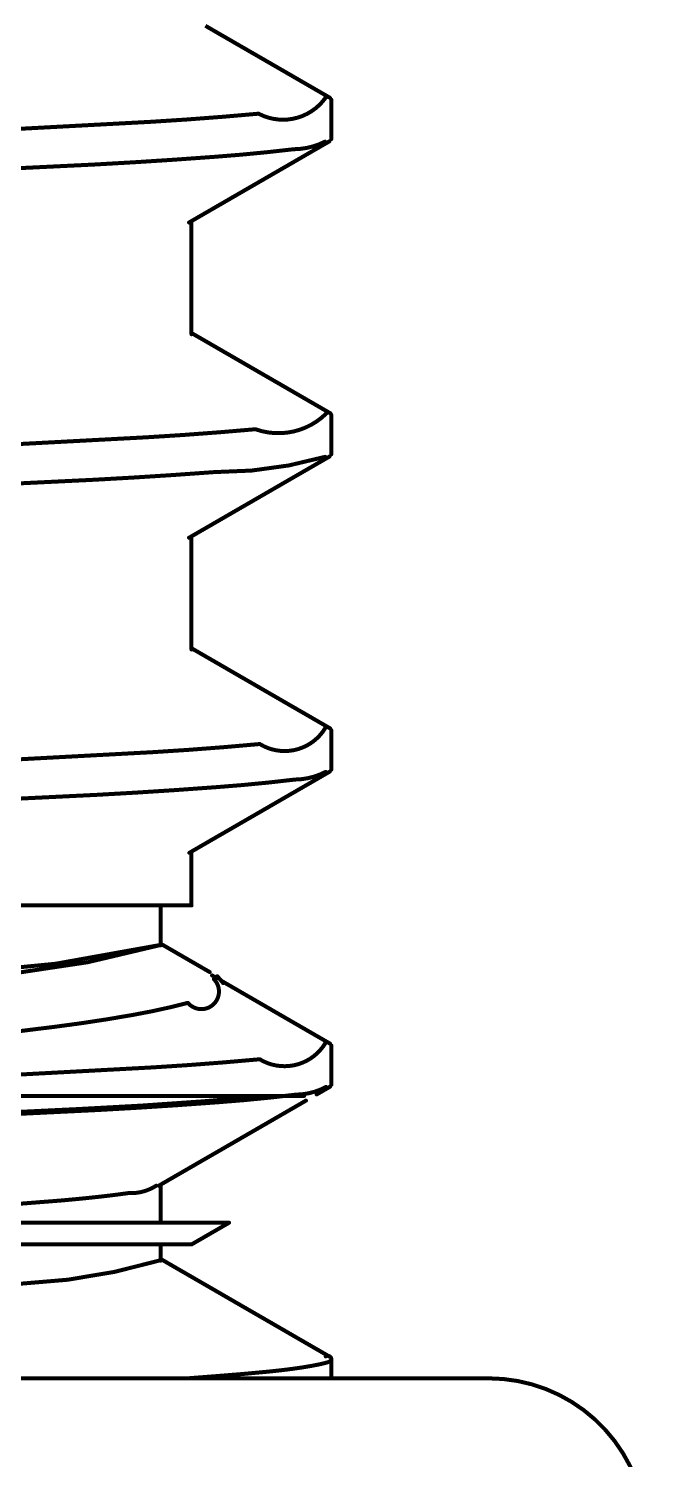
# Model space of a CAD drawing. Header units: inches. Extents: x -6 to 430, y 0 to 90.
# Drawn here: x 27.539 to 29.506, y 50.243 to 54.782 of the extents above; entities that cross this region are included whole.
import ezdxf

# ---------------------------------------------------------------- set-up
doc = ezdxf.new("R2010")
doc.units = ezdxf.units.IN
doc.layers.add('Mechanical 1', color=6, linetype='Continuous')

msp = doc.modelspace()

# ---------------------------------------------------------------- linework, layer by layer
at = {"layer": 'Mechanical 1'}
for points in [[(28.1004, 54.7907, 0.0127, 0.0127, 0), (28.1443, 54.7653, 0.0127, 0.0127, 0)], [(28.1443, 54.7653, 0.0127, 0.0127, 0), (28.1882, 54.7399, 0.0127, 0.0127, 0)], [(28.1882, 54.7399, 0.0127, 0.0127, 0), (28.2322, 54.7145, 0.0127, 0.0127, 0)], [(28.2322, 54.7145, 0.0127, 0.0127, 0), (28.2761, 54.6892, 0.0127, 0.0127, 0)], [(28.2761, 54.6892, 0.0127, 0.0127, 0), (28.32, 54.6638, 0.0127, 0.0127, 0)], [(28.32, 54.6638, 0.0127, 0.0127, 0), (28.364, 54.6384, 0.0127, 0.0127, 0)], [(28.364, 54.6384, 0.0127, 0.0127, 0), (28.4079, 54.613, 0.0127, 0.0127, 0)], [(28.4079, 54.613, 0.0127, 0.0127, 0), (28.4958, 54.5622, 0.0127, 0.0127, 0)], [(28.4824, 54.5632, 0.0127, 0.0127, -0.37765), (28.2693, 54.5118, 0.0127, 0.0127, 0)], [(28.5, 54.4311, 0.0127, 0.0127, 0), (28.5, 54.5561, 0.0127, 0.0127, 0)], [(28.2693, 54.5118, 0.0127, 0.0127, -0.008224), (27.9288, 54.4861, 0.0127, 0.0127, 0)], [(27.4472, 54.4604, 0.0127, 0.0127, 0), (27.9288, 54.4861, 0.0127, 0.0127, 0)], [(28.4804, 54.4232, 0.0127, 0.0127, -0.116021), (28.3806, 54.399, 0.0127, 0.0127, 0)], [(28.4497, 54.3985, 0.0127, 0.0127, 0), (28.4943, 54.4242, 0.0127, 0.0127, 0)], [(28.1273, 54.3748, 0.0127, 0.0127, -0.005451), (27.7477, 54.3505, 0.0127, 0.0127, 0)], [(28.3806, 54.399, 0.0127, 0.0127, -0.011476), (28.1273, 54.3748, 0.0127, 0.0127, 0)], [(28.3606, 54.3469, 0.0127, 0.0127, 0), (28.4051, 54.3727, 0.0127, 0.0127, 0)], [(28.4051, 54.3727, 0.0127, 0.0127, 0), (28.4497, 54.3985, 0.0127, 0.0127, 0)], [(27.2463, 54.3263, 0.0127, 0.0127, 0), (27.7477, 54.3505, 0.0127, 0.0127, 0)], [(28.316, 54.3212, 0.0127, 0.0127, 0), (28.3606, 54.3469, 0.0127, 0.0127, 0)], [(28.2269, 54.2697, 0.0127, 0.0127, 0), (28.2714, 54.2954, 0.0127, 0.0127, 0)], [(28.2714, 54.2954, 0.0127, 0.0127, 0), (28.316, 54.3212, 0.0127, 0.0127, 0)], [(28.1377, 54.2181, 0.0127, 0.0127, 0), (28.1823, 54.2439, 0.0127, 0.0127, 0)], [(28.1823, 54.2439, 0.0127, 0.0127, 0), (28.2269, 54.2697, 0.0127, 0.0127, 0)], [(28.0486, 54.1666, 0.0127, 0.0127, 0), (28.1377, 54.2181, 0.0127, 0.0127, 0)], [(28.0564, 53.8122, 0.0127, 0.0127, 0), (28.0564, 54.1711, 0.0127, 0.0127, 0)], [(28.0564, 53.816, 0.0127, 0.0127, 0), (28.1006, 53.7905, 0.0127, 0.0127, 0)], [(28.1006, 53.7905, 0.0127, 0.0127, 0), (28.1447, 53.765, 0.0127, 0.0127, 0)], [(28.1447, 53.765, 0.0127, 0.0127, 0), (28.1888, 53.7395, 0.0127, 0.0127, 0)], [(28.1888, 53.7395, 0.0127, 0.0127, 0), (28.2329, 53.714, 0.0127, 0.0127, 0)], [(28.2329, 53.714, 0.0127, 0.0127, 0), (28.277, 53.6885, 0.0127, 0.0127, 0)], [(28.277, 53.6885, 0.0127, 0.0127, 0), (28.3212, 53.663, 0.0127, 0.0127, 0)], [(28.3212, 53.663, 0.0127, 0.0127, 0), (28.3653, 53.6375, 0.0127, 0.0127, 0)], [(28.3653, 53.6375, 0.0127, 0.0127, 0), (28.4094, 53.612, 0.0127, 0.0127, 0)], [(28.4094, 53.612, 0.0127, 0.0127, 0), (28.4976, 53.561, 0.0127, 0.0127, 0)], [(28.4854, 53.562, 0.0127, 0.0127, -0.290541), (28.2593, 53.5108, 0.0127, 0.0127, 0)], [(28.5, 53.4311, 0.0127, 0.0127, 0), (28.5, 53.5561, 0.0127, 0.0127, 0)], [(28.2593, 53.5108, 0.0127, 0.0127, -0.007897), (27.9151, 53.4853, 0.0127, 0.0127, 0)], [(27.4317, 53.4597, 0.0127, 0.0127, 0), (27.9151, 53.4853, 0.0127, 0.0127, 0)], [(28.4807, 53.4233, 0.0127, 0.0127, -0.071961), (28.1284, 53.3748, 0.0127, 0.0127, 0)], [(28.4498, 53.3985, 0.0127, 0.0127, 0), (28.4944, 53.4242, 0.0127, 0.0127, 0)], [(28.1284, 53.3748, 0.0127, 0.0127, -0.005466), (27.7491, 53.3506, 0.0127, 0.0127, 0)], [(28.3607, 53.347, 0.0127, 0.0127, 0), (28.4052, 53.3727, 0.0127, 0.0127, 0)], [(28.4052, 53.3727, 0.0127, 0.0127, 0), (28.4498, 53.3985, 0.0127, 0.0127, 0)], [(27.2478, 53.3264, 0.0127, 0.0127, 0), (27.7491, 53.3506, 0.0127, 0.0127, 0)], [(28.3161, 53.3212, 0.0127, 0.0127, 0), (28.3607, 53.347, 0.0127, 0.0127, 0)], [(28.227, 53.2697, 0.0127, 0.0127, 0), (28.2715, 53.2954, 0.0127, 0.0127, 0)], [(28.2715, 53.2954, 0.0127, 0.0127, 0), (28.3161, 53.3212, 0.0127, 0.0127, 0)], [(28.1378, 53.2181, 0.0127, 0.0127, 0), (28.1824, 53.2439, 0.0127, 0.0127, 0)], [(28.1824, 53.2439, 0.0127, 0.0127, 0), (28.227, 53.2697, 0.0127, 0.0127, 0)], [(28.0487, 53.1666, 0.0127, 0.0127, 0), (28.1378, 53.2181, 0.0127, 0.0127, 0)], [(28.0564, 52.812, 0.0127, 0.0127, 0), (28.0564, 53.1711, 0.0127, 0.0127, 0)], [(28.0564, 52.8161, 0.0127, 0.0127, 0), (28.1005, 52.7906, 0.0127, 0.0127, 0)], [(28.1005, 52.7906, 0.0127, 0.0127, 0), (28.1445, 52.7652, 0.0127, 0.0127, 0)], [(28.1445, 52.7652, 0.0127, 0.0127, 0), (28.1885, 52.7397, 0.0127, 0.0127, 0)], [(28.1885, 52.7397, 0.0127, 0.0127, 0), (28.2325, 52.7143, 0.0127, 0.0127, 0)], [(28.2325, 52.7143, 0.0127, 0.0127, 0), (28.2766, 52.6888, 0.0127, 0.0127, 0)], [(28.2766, 52.6888, 0.0127, 0.0127, 0), (28.3206, 52.6634, 0.0127, 0.0127, 0)], [(28.3206, 52.6634, 0.0127, 0.0127, 0), (28.3646, 52.6379, 0.0127, 0.0127, 0)], [(28.3646, 52.6379, 0.0127, 0.0127, 0), (28.4087, 52.6125, 0.0127, 0.0127, 0)], [(28.4087, 52.6125, 0.0127, 0.0127, 0), (28.4967, 52.5616, 0.0127, 0.0127, 0)], [(28.4813, 52.5637, 0.0127, 0.0127, -0.419215), (28.2731, 52.5122, 0.0127, 0.0127, 0)], [(28.5, 52.4311, 0.0127, 0.0127, 0), (28.5, 52.5561, 0.0127, 0.0127, 0)], [(28.2731, 52.5122, 0.0127, 0.0127, -0.008352), (27.9339, 52.4864, 0.0127, 0.0127, 0)], [(27.4531, 52.4607, 0.0127, 0.0127, 0), (27.9339, 52.4864, 0.0127, 0.0127, 0)], [(28.482, 52.4238, 0.0127, 0.0127, -0.11862), (28.3848, 52.3995, 0.0127, 0.0127, 0)], [(28.4508, 52.399, 0.0127, 0.0127, 0), (28.4953, 52.4248, 0.0127, 0.0127, 0)], [(28.1339, 52.3753, 0.0127, 0.0127, -0.005539), (27.7557, 52.351, 0.0127, 0.0127, 0)], [(28.3848, 52.3995, 0.0127, 0.0127, -0.011904), (28.1339, 52.3753, 0.0127, 0.0127, 0)], [(28.3616, 52.3475, 0.0127, 0.0127, 0), (28.4062, 52.3732, 0.0127, 0.0127, 0)], [(28.4062, 52.3732, 0.0127, 0.0127, 0), (28.4508, 52.399, 0.0127, 0.0127, 0)], [(27.2551, 52.3267, 0.0127, 0.0127, 0), (27.7557, 52.351, 0.0127, 0.0127, 0)], [(28.317, 52.3217, 0.0127, 0.0127, 0), (28.3616, 52.3475, 0.0127, 0.0127, 0)], [(28.2279, 52.2702, 0.0127, 0.0127, 0), (28.2725, 52.2959, 0.0127, 0.0127, 0)], [(28.2725, 52.2959, 0.0127, 0.0127, 0), (28.317, 52.3217, 0.0127, 0.0127, 0)], [(28.1387, 52.2187, 0.0127, 0.0127, 0), (28.1833, 52.2444, 0.0127, 0.0127, 0)], [(28.1833, 52.2444, 0.0127, 0.0127, 0), (28.2279, 52.2702, 0.0127, 0.0127, 0)], [(28.0496, 52.1671, 0.0127, 0.0127, 0), (28.1387, 52.2187, 0.0127, 0.0127, 0)], [(28.0564, 52, 0.0127, 0.0127, 0), (28.0564, 52.1711, 0.0127, 0.0127, 0)], [(25.0217, 52, 0.0127, 0.0127, 0), (28.0564, 52, 0.0127, 0.0127, 0)], [(27.9582, 51.8735, 0.0127, 0.0127, 0), (27.9582, 52, 0.0127, 0.0127, 0)], [(27.9582, 51.8749, 0.0127, 0.0127, -0.060161), (26.9491, 51.7765, 0.0127, 0.0127, 0)], [(27.9547, 51.8738, 0.0127, 0.0127, -0.083409), (27.0313, 51.7743, 0.0127, 0.0127, 0)], [(27.9582, 51.879, 0.0127, 0.0127, 0), (28.1142, 51.7888, 0.0127, 0.0127, 0)], [(28.1274, 51.7664, 0.0127, 0.0127, -1.041909), (28.0451, 51.6911, 0.0127, 0.0127, 0)], [(28.1217, 51.7781, 0.0127, 0.0127, 0), (28.1364, 51.7696, 0.0127, 0.0127, 0)], [(28.1383, 51.7757, 0.0127, 0.0127, 0), (28.1569, 51.754, 0.0127, 0.0127, 0)], [(28.1505, 51.7615, 0.0127, 0.0127, 0), (28.1851, 51.7415, 0.0127, 0.0127, 0)], [(28.1851, 51.7415, 0.0127, 0.0127, 0), (28.2543, 51.7015, 0.0127, 0.0127, 0)], [(28.0451, 51.6911, 0.0127, 0.0127, -0.020291), (27.8722, 51.6532, 0.0127, 0.0127, 0)], [(28.2543, 51.7015, 0.0127, 0.0127, 0), (28.2889, 51.6815, 0.0127, 0.0127, 0)], [(27.8722, 51.6532, 0.0127, 0.0127, -0.012802), (27.6234, 51.6153, 0.0127, 0.0127, 0)], [(28.2889, 51.6815, 0.0127, 0.0127, 0), (28.3234, 51.6615, 0.0127, 0.0127, 0)], [(28.3234, 51.6615, 0.0127, 0.0127, 0), (28.358, 51.6415, 0.0127, 0.0127, 0)], [(27.6234, 51.6153, 0.0127, 0.0127, -0.007043), (27.2982, 51.5783, 0.0127, 0.0127, 0)], [(28.358, 51.6415, 0.0127, 0.0127, 0), (28.3926, 51.6215, 0.0127, 0.0127, 0)], [(28.3926, 51.6215, 0.0127, 0.0127, 0), (28.4272, 51.6015, 0.0127, 0.0127, 0)], [(28.4272, 51.6015, 0.0127, 0.0127, 0), (28.4964, 51.5616, 0.0127, 0.0127, 0)], [(28.4814, 51.5637, 0.0127, 0.0127, -0.415912), (28.2728, 51.5122, 0.0127, 0.0127, 0)], [(28.5, 51.4311, 0.0127, 0.0127, 0), (28.5, 51.5561, 0.0127, 0.0127, 0)], [(28.2728, 51.5122, 0.0127, 0.0127, -0.008342), (27.9335, 51.4864, 0.0127, 0.0127, 0)], [(27.4526, 51.4606, 0.0127, 0.0127, 0), (27.9335, 51.4864, 0.0127, 0.0127, 0)], [(28.4832, 51.4243, 0.0127, 0.0127, -0.120455), (28.3881, 51.4, 0.0127, 0.0127, 0)], [(28.4535, 51.4006, 0.0127, 0.0127, 0), (28.4961, 51.4252, 0.0127, 0.0127, 0)], [(25.5001, 51.3958, 0.0127, 0.0127, 0), (28.4136, 51.3958, 0.0127, 0.0127, 0)], [(28.2955, 51.3958, 0.0127, 0.0127, -0.011223), (27.6961, 51.3542, 0.0127, 0.0127, 0)], [(28.1389, 51.3757, 0.0127, 0.0127, -0.005609), (27.762, 51.3513, 0.0127, 0.0127, 0)], [(28.3881, 51.4, 0.0127, 0.0127, -0.012255), (28.1389, 51.3757, 0.0127, 0.0127, 0)], [(28.3729, 51.354, 0.0127, 0.0127, 0), (28.4196, 51.381, 0.0127, 0.0127, 0)], [(27.26, 51.3333, 0.0127, 0.0127, 0), (27.6961, 51.3542, 0.0127, 0.0127, 0)], [(27.2618, 51.327, 0.0127, 0.0127, 0), (27.762, 51.3513, 0.0127, 0.0127, 0)], [(28.2795, 51.3, 0.0127, 0.0127, 0), (28.3262, 51.327, 0.0127, 0.0127, 0)], [(28.3262, 51.327, 0.0127, 0.0127, 0), (28.3729, 51.354, 0.0127, 0.0127, 0)], [(28.1861, 51.246, 0.0127, 0.0127, 0), (28.2795, 51.3, 0.0127, 0.0127, 0)], [(28.1394, 51.219, 0.0127, 0.0127, 0), (28.1861, 51.246, 0.0127, 0.0127, 0)], [(28.046, 51.1651, 0.0127, 0.0127, 0), (28.0927, 51.1921, 0.0127, 0.0127, 0)], [(28.0927, 51.1921, 0.0127, 0.0127, 0), (28.1394, 51.219, 0.0127, 0.0127, 0)], [(27.9526, 51.1111, 0.0127, 0.0127, 0), (28.046, 51.1651, 0.0127, 0.0127, 0)], [(27.9445, 51.1111, 0.0127, 0.0127, -0.157006), (27.8558, 51.0876, 0.0127, 0.0127, 0)], [(27.9587, 50.9936, 0.0127, 0.0127, 0), (27.9587, 51.1146, 0.0127, 0.0127, 0)], [(27.4926, 51.0524, 0.0127, 0.0127, 0), (27.6419, 51.0641, 0.0127, 0.0127, 0)], [(27.7621, 51.0759, 0.0127, 0.0127, -0.005899), (27.6419, 51.0641, 0.0127, 0.0127, 0)], [(27.8558, 51.0876, 0.0127, 0.0127, -0.00779), (27.7621, 51.0759, 0.0127, 0.0127, 0)], [(22.4938, 50.9936, 0.0127, 0.0127, 0), (28.1756, 50.9936, 0.0127, 0.0127, 0)], [(28.0564, 50.9247, 0.0127, 0.0127, 0), (28.1756, 50.9936, 0.0127, 0.0127, 0)], [(22.2644, 50.9247, 0.0127, 0.0127, 0), (28.0564, 50.9247, 0.0127, 0.0127, 0)], [(27.9587, 50.8734, 0.0127, 0.0127, 0), (27.9587, 50.9247, 0.0127, 0.0127, 0)], [(27.9584, 50.8747, 0.0127, 0.0127, -0.081924), (27.3627, 50.7998, 0.0127, 0.0127, 0)], [(27.9587, 50.8787, 0.0127, 0.0127, 0), (28.0125, 50.8475, 0.0127, 0.0127, 0)], [(28.0125, 50.8475, 0.0127, 0.0127, 0), (28.0664, 50.8164, 0.0127, 0.0127, 0)], [(28.0664, 50.8164, 0.0127, 0.0127, 0), (28.1202, 50.7853, 0.0127, 0.0127, 0)], [(28.1202, 50.7853, 0.0127, 0.0127, 0), (28.1741, 50.7541, 0.0127, 0.0127, 0)], [(28.1741, 50.7541, 0.0127, 0.0127, 0), (28.2279, 50.723, 0.0127, 0.0127, 0)], [(28.2279, 50.723, 0.0127, 0.0127, 0), (28.2818, 50.6919, 0.0127, 0.0127, 0)], [(28.2818, 50.6919, 0.0127, 0.0127, 0), (28.3357, 50.6608, 0.0127, 0.0127, 0)], [(28.3357, 50.6608, 0.0127, 0.0127, 0), (28.3895, 50.6296, 0.0127, 0.0127, 0)], [(28.3895, 50.6296, 0.0127, 0.0127, 0), (28.4972, 50.5674, 0.0127, 0.0127, 0)], [(28.4991, 50.5557, 0.0127, 0.0127, -0.070193), (28.4805, 50.5487, 0.0127, 0.0127, 0)], [(28.4825, 50.5696, 0.0127, 0.0127, -0.752623), (28.4991, 50.5557, 0.0127, 0.0127, 0)], [(28.5, 50.5, 0.0127, 0.0127, 0), (28.5, 50.5625, 0.0127, 0.0127, 0)], [(28.1341, 50.507, 0.0127, 0.0127, 0), (28.22, 50.5139, 0.0127, 0.0127, 0)], [(28.22, 50.5139, 0.0127, 0.0127, 0), (28.2961, 50.5209, 0.0127, 0.0127, 0)], [(28.3586, 50.5278, 0.0127, 0.0127, -0.00594), (28.2961, 50.5209, 0.0127, 0.0127, 0)], [(28.4089, 50.5348, 0.0127, 0.0127, -0.007564), (28.3586, 50.5278, 0.0127, 0.0127, 0)], [(28.4492, 50.5418, 0.0127, 0.0127, -0.009211), (28.4089, 50.5348, 0.0127, 0.0127, 0)], [(28.4805, 50.5487, 0.0127, 0.0127, -0.01745), (28.4492, 50.5418, 0.0127, 0.0127, 0)], [(16, 50.5, 0.0127, 0.0127, 0), (29, 50.5, 0.0127, 0.0127, 0)], [(28.0433, 50.5, 0.0127, 0.0127, 0), (28.1341, 50.507, 0.0127, 0.0127, 0)], [(29, 50.5, 0.0127, 0.0127, -0.414214), (29.5, 50, 0.0127, 0.0127, 0)]]:
    msp.add_lwpolyline(points, format="xyseb", dxfattribs=at)
for points in [[(28.1411, 54.7653, 0.00635, 0.00635, 1), (28.1475, 54.7653, 0.00635, 0.00635, 1)], [(28.1411, 54.7653, 0.00635, 0.00635, 1), (28.1475, 54.7653, 0.00635, 0.00635, 1)], [(28.1851, 54.7399, 0.00635, 0.00635, 1), (28.1914, 54.7399, 0.00635, 0.00635, 1)], [(28.1851, 54.7399, 0.00635, 0.00635, 1), (28.1914, 54.7399, 0.00635, 0.00635, 1)], [(28.229, 54.7145, 0.00635, 0.00635, 1), (28.2353, 54.7145, 0.00635, 0.00635, 1)], [(28.229, 54.7145, 0.00635, 0.00635, 1), (28.2353, 54.7145, 0.00635, 0.00635, 1)], [(28.2729, 54.6892, 0.00635, 0.00635, 1), (28.2793, 54.6892, 0.00635, 0.00635, 1)], [(28.2729, 54.6892, 0.00635, 0.00635, 1), (28.2793, 54.6892, 0.00635, 0.00635, 1)], [(28.3169, 54.6638, 0.00635, 0.00635, 1), (28.3232, 54.6638, 0.00635, 0.00635, 1)], [(28.3169, 54.6638, 0.00635, 0.00635, 1), (28.3232, 54.6638, 0.00635, 0.00635, 1)], [(28.3608, 54.6384, 0.00635, 0.00635, 1), (28.3671, 54.6384, 0.00635, 0.00635, 1)], [(28.3608, 54.6384, 0.00635, 0.00635, 1), (28.3671, 54.6384, 0.00635, 0.00635, 1)], [(28.4047, 54.613, 0.00635, 0.00635, 1), (28.4111, 54.613, 0.00635, 0.00635, 1)], [(28.4047, 54.613, 0.00635, 0.00635, 1), (28.4111, 54.613, 0.00635, 0.00635, 1)], [(28.4792, 54.5632, 0.00635, 0.00635, 1), (28.4856, 54.5632, 0.00635, 0.00635, 1)], [(28.4926, 54.5622, 0.00635, 0.00635, 1), (28.499, 54.5622, 0.00635, 0.00635, 1)], [(28.4968, 54.5561, 0.00635, 0.00635, 1), (28.5032, 54.5561, 0.00635, 0.00635, 1)], [(28.2662, 54.5118, 0.00635, 0.00635, 1), (28.2725, 54.5118, 0.00635, 0.00635, 1)], [(28.2662, 54.5118, 0.00635, 0.00635, 1), (28.2725, 54.5118, 0.00635, 0.00635, 1)], [(27.9256, 54.4861, 0.00635, 0.00635, 1), (27.9319, 54.4861, 0.00635, 0.00635, 1)], [(27.9256, 54.4861, 0.00635, 0.00635, 1), (27.9319, 54.4861, 0.00635, 0.00635, 1)], [(28.4773, 54.4232, 0.00635, 0.00635, 1), (28.4836, 54.4232, 0.00635, 0.00635, 1)], [(28.4911, 54.4242, 0.00635, 0.00635, 1), (28.4974, 54.4242, 0.00635, 0.00635, 1)], [(28.4968, 54.4311, 0.00635, 0.00635, 1), (28.5032, 54.4311, 0.00635, 0.00635, 1)], [(28.1241, 54.3748, 0.00635, 0.00635, 1), (28.1305, 54.3748, 0.00635, 0.00635, 1)], [(28.1241, 54.3748, 0.00635, 0.00635, 1), (28.1305, 54.3748, 0.00635, 0.00635, 1)], [(28.3775, 54.399, 0.00635, 0.00635, 1), (28.3838, 54.399, 0.00635, 0.00635, 1)], [(28.3775, 54.399, 0.00635, 0.00635, 1), (28.3838, 54.399, 0.00635, 0.00635, 1)], [(28.4019, 54.3727, 0.00635, 0.00635, 1), (28.4083, 54.3727, 0.00635, 0.00635, 1)], [(28.4019, 54.3727, 0.00635, 0.00635, 1), (28.4083, 54.3727, 0.00635, 0.00635, 1)], [(28.4465, 54.3985, 0.00635, 0.00635, 1), (28.4529, 54.3985, 0.00635, 0.00635, 1)], [(28.4465, 54.3985, 0.00635, 0.00635, 1), (28.4529, 54.3985, 0.00635, 0.00635, 1)], [(27.7445, 54.3505, 0.00635, 0.00635, 1), (27.7509, 54.3505, 0.00635, 0.00635, 1)], [(27.7445, 54.3505, 0.00635, 0.00635, 1), (27.7509, 54.3505, 0.00635, 0.00635, 1)], [(28.3574, 54.3469, 0.00635, 0.00635, 1), (28.3637, 54.3469, 0.00635, 0.00635, 1)], [(28.3574, 54.3469, 0.00635, 0.00635, 1), (28.3637, 54.3469, 0.00635, 0.00635, 1)], [(28.2682, 54.2954, 0.00635, 0.00635, 1), (28.2746, 54.2954, 0.00635, 0.00635, 1)], [(28.2682, 54.2954, 0.00635, 0.00635, 1), (28.2746, 54.2954, 0.00635, 0.00635, 1)], [(28.3128, 54.3212, 0.00635, 0.00635, 1), (28.3192, 54.3212, 0.00635, 0.00635, 1)], [(28.3128, 54.3212, 0.00635, 0.00635, 1), (28.3192, 54.3212, 0.00635, 0.00635, 1)], [(28.1791, 54.2439, 0.00635, 0.00635, 1), (28.1855, 54.2439, 0.00635, 0.00635, 1)], [(28.1791, 54.2439, 0.00635, 0.00635, 1), (28.1855, 54.2439, 0.00635, 0.00635, 1)], [(28.2237, 54.2697, 0.00635, 0.00635, 1), (28.23, 54.2697, 0.00635, 0.00635, 1)], [(28.2237, 54.2697, 0.00635, 0.00635, 1), (28.23, 54.2697, 0.00635, 0.00635, 1)], [(28.1345, 54.2181, 0.00635, 0.00635, 1), (28.1409, 54.2181, 0.00635, 0.00635, 1)], [(28.1345, 54.2181, 0.00635, 0.00635, 1), (28.1409, 54.2181, 0.00635, 0.00635, 1)], [(28.0454, 54.1666, 0.00635, 0.00635, 1), (28.0518, 54.1666, 0.00635, 0.00635, 1)], [(28.0533, 54.1711, 0.00635, 0.00635, 1), (28.0596, 54.1711, 0.00635, 0.00635, 1)], [(28.0533, 53.816, 0.00635, 0.00635, 1), (28.0596, 53.816, 0.00635, 0.00635, 1)], [(28.0533, 53.8122, 0.00635, 0.00635, 1), (28.0596, 53.8122, 0.00635, 0.00635, 1)], [(28.0974, 53.7905, 0.00635, 0.00635, 1), (28.1037, 53.7905, 0.00635, 0.00635, 1)], [(28.0974, 53.7905, 0.00635, 0.00635, 1), (28.1037, 53.7905, 0.00635, 0.00635, 1)], [(28.1415, 53.765, 0.00635, 0.00635, 1), (28.1479, 53.765, 0.00635, 0.00635, 1)], [(28.1415, 53.765, 0.00635, 0.00635, 1), (28.1479, 53.765, 0.00635, 0.00635, 1)], [(28.1856, 53.7395, 0.00635, 0.00635, 1), (28.192, 53.7395, 0.00635, 0.00635, 1)], [(28.1856, 53.7395, 0.00635, 0.00635, 1), (28.192, 53.7395, 0.00635, 0.00635, 1)], [(28.2297, 53.714, 0.00635, 0.00635, 1), (28.2361, 53.714, 0.00635, 0.00635, 1)], [(28.2297, 53.714, 0.00635, 0.00635, 1), (28.2361, 53.714, 0.00635, 0.00635, 1)], [(28.2739, 53.6885, 0.00635, 0.00635, 1), (28.2802, 53.6885, 0.00635, 0.00635, 1)], [(28.2739, 53.6885, 0.00635, 0.00635, 1), (28.2802, 53.6885, 0.00635, 0.00635, 1)], [(28.318, 53.663, 0.00635, 0.00635, 1), (28.3243, 53.663, 0.00635, 0.00635, 1)], [(28.318, 53.663, 0.00635, 0.00635, 1), (28.3243, 53.663, 0.00635, 0.00635, 1)], [(28.3621, 53.6375, 0.00635, 0.00635, 1), (28.3685, 53.6375, 0.00635, 0.00635, 1)], [(28.3621, 53.6375, 0.00635, 0.00635, 1), (28.3685, 53.6375, 0.00635, 0.00635, 1)], [(28.4062, 53.612, 0.00635, 0.00635, 1), (28.4126, 53.612, 0.00635, 0.00635, 1)], [(28.4062, 53.612, 0.00635, 0.00635, 1), (28.4126, 53.612, 0.00635, 0.00635, 1)], [(28.4822, 53.562, 0.00635, 0.00635, 1), (28.4886, 53.562, 0.00635, 0.00635, 1)], [(28.4945, 53.561, 0.00635, 0.00635, 1), (28.5008, 53.561, 0.00635, 0.00635, 1)], [(28.4968, 53.5561, 0.00635, 0.00635, 1), (28.5032, 53.5561, 0.00635, 0.00635, 1)], [(28.2561, 53.5108, 0.00635, 0.00635, 1), (28.2625, 53.5108, 0.00635, 0.00635, 1)], [(28.2561, 53.5108, 0.00635, 0.00635, 1), (28.2625, 53.5108, 0.00635, 0.00635, 1)], [(27.9119, 53.4853, 0.00635, 0.00635, 1), (27.9183, 53.4853, 0.00635, 0.00635, 1)], [(27.9119, 53.4853, 0.00635, 0.00635, 1), (27.9183, 53.4853, 0.00635, 0.00635, 1)], [(28.4775, 53.4233, 0.00635, 0.00635, 1), (28.4839, 53.4233, 0.00635, 0.00635, 1)], [(28.4912, 53.4242, 0.00635, 0.00635, 1), (28.4976, 53.4242, 0.00635, 0.00635, 1)], [(28.4968, 53.4311, 0.00635, 0.00635, 1), (28.5032, 53.4311, 0.00635, 0.00635, 1)], [(28.1253, 53.3748, 0.00635, 0.00635, 1), (28.1316, 53.3748, 0.00635, 0.00635, 1)], [(28.1253, 53.3748, 0.00635, 0.00635, 1), (28.1316, 53.3748, 0.00635, 0.00635, 1)], [(28.4021, 53.3727, 0.00635, 0.00635, 1), (28.4084, 53.3727, 0.00635, 0.00635, 1)], [(28.4021, 53.3727, 0.00635, 0.00635, 1), (28.4084, 53.3727, 0.00635, 0.00635, 1)], [(28.4466, 53.3985, 0.00635, 0.00635, 1), (28.453, 53.3985, 0.00635, 0.00635, 1)], [(28.4466, 53.3985, 0.00635, 0.00635, 1), (28.453, 53.3985, 0.00635, 0.00635, 1)], [(27.7459, 53.3506, 0.00635, 0.00635, 1), (27.7523, 53.3506, 0.00635, 0.00635, 1)], [(27.7459, 53.3506, 0.00635, 0.00635, 1), (27.7523, 53.3506, 0.00635, 0.00635, 1)], [(28.3575, 53.347, 0.00635, 0.00635, 1), (28.3638, 53.347, 0.00635, 0.00635, 1)], [(28.3575, 53.347, 0.00635, 0.00635, 1), (28.3638, 53.347, 0.00635, 0.00635, 1)], [(28.2684, 53.2954, 0.00635, 0.00635, 1), (28.2747, 53.2954, 0.00635, 0.00635, 1)], [(28.2684, 53.2954, 0.00635, 0.00635, 1), (28.2747, 53.2954, 0.00635, 0.00635, 1)], [(28.3129, 53.3212, 0.00635, 0.00635, 1), (28.3193, 53.3212, 0.00635, 0.00635, 1)], [(28.3129, 53.3212, 0.00635, 0.00635, 1), (28.3193, 53.3212, 0.00635, 0.00635, 1)], [(28.1792, 53.2439, 0.00635, 0.00635, 1), (28.1856, 53.2439, 0.00635, 0.00635, 1)], [(28.1792, 53.2439, 0.00635, 0.00635, 1), (28.1856, 53.2439, 0.00635, 0.00635, 1)], [(28.2238, 53.2697, 0.00635, 0.00635, 1), (28.2301, 53.2697, 0.00635, 0.00635, 1)], [(28.2238, 53.2697, 0.00635, 0.00635, 1), (28.2301, 53.2697, 0.00635, 0.00635, 1)], [(28.1347, 53.2181, 0.00635, 0.00635, 1), (28.141, 53.2181, 0.00635, 0.00635, 1)], [(28.1347, 53.2181, 0.00635, 0.00635, 1), (28.141, 53.2181, 0.00635, 0.00635, 1)], [(28.0455, 53.1666, 0.00635, 0.00635, 1), (28.0519, 53.1666, 0.00635, 0.00635, 1)], [(28.0533, 53.1711, 0.00635, 0.00635, 1), (28.0596, 53.1711, 0.00635, 0.00635, 1)], [(28.0533, 52.8161, 0.00635, 0.00635, 1), (28.0596, 52.8161, 0.00635, 0.00635, 1)], [(28.0533, 52.812, 0.00635, 0.00635, 1), (28.0596, 52.812, 0.00635, 0.00635, 1)], [(28.0973, 52.7906, 0.00635, 0.00635, 1), (28.1036, 52.7906, 0.00635, 0.00635, 1)], [(28.0973, 52.7906, 0.00635, 0.00635, 1), (28.1036, 52.7906, 0.00635, 0.00635, 1)], [(28.1413, 52.7652, 0.00635, 0.00635, 1), (28.1477, 52.7652, 0.00635, 0.00635, 1)], [(28.1413, 52.7652, 0.00635, 0.00635, 1), (28.1477, 52.7652, 0.00635, 0.00635, 1)], [(28.1853, 52.7397, 0.00635, 0.00635, 1), (28.1917, 52.7397, 0.00635, 0.00635, 1)], [(28.1853, 52.7397, 0.00635, 0.00635, 1), (28.1917, 52.7397, 0.00635, 0.00635, 1)], [(28.2294, 52.7143, 0.00635, 0.00635, 1), (28.2357, 52.7143, 0.00635, 0.00635, 1)], [(28.2294, 52.7143, 0.00635, 0.00635, 1), (28.2357, 52.7143, 0.00635, 0.00635, 1)], [(28.2734, 52.6888, 0.00635, 0.00635, 1), (28.2798, 52.6888, 0.00635, 0.00635, 1)], [(28.2734, 52.6888, 0.00635, 0.00635, 1), (28.2798, 52.6888, 0.00635, 0.00635, 1)], [(28.3174, 52.6634, 0.00635, 0.00635, 1), (28.3238, 52.6634, 0.00635, 0.00635, 1)], [(28.3174, 52.6634, 0.00635, 0.00635, 1), (28.3238, 52.6634, 0.00635, 0.00635, 1)], [(28.3615, 52.6379, 0.00635, 0.00635, 1), (28.3678, 52.6379, 0.00635, 0.00635, 1)], [(28.3615, 52.6379, 0.00635, 0.00635, 1), (28.3678, 52.6379, 0.00635, 0.00635, 1)], [(28.4055, 52.6125, 0.00635, 0.00635, 1), (28.4118, 52.6125, 0.00635, 0.00635, 1)], [(28.4055, 52.6125, 0.00635, 0.00635, 1), (28.4118, 52.6125, 0.00635, 0.00635, 1)], [(28.4781, 52.5637, 0.00635, 0.00635, 1), (28.4845, 52.5637, 0.00635, 0.00635, 1)], [(28.4935, 52.5616, 0.00635, 0.00635, 1), (28.4999, 52.5616, 0.00635, 0.00635, 1)], [(28.4968, 52.5561, 0.00635, 0.00635, 1), (28.5032, 52.5561, 0.00635, 0.00635, 1)], [(28.2699, 52.5122, 0.00635, 0.00635, 1), (28.2763, 52.5122, 0.00635, 0.00635, 1)], [(28.2699, 52.5122, 0.00635, 0.00635, 1), (28.2763, 52.5122, 0.00635, 0.00635, 1)], [(27.9307, 52.4864, 0.00635, 0.00635, 1), (27.9371, 52.4864, 0.00635, 0.00635, 1)], [(27.9307, 52.4864, 0.00635, 0.00635, 1), (27.9371, 52.4864, 0.00635, 0.00635, 1)], [(28.4788, 52.4238, 0.00635, 0.00635, 1), (28.4852, 52.4238, 0.00635, 0.00635, 1)], [(28.4922, 52.4248, 0.00635, 0.00635, 1), (28.4985, 52.4248, 0.00635, 0.00635, 1)], [(28.4968, 52.4311, 0.00635, 0.00635, 1), (28.5032, 52.4311, 0.00635, 0.00635, 1)], [(28.1307, 52.3753, 0.00635, 0.00635, 1), (28.137, 52.3753, 0.00635, 0.00635, 1)], [(28.1307, 52.3753, 0.00635, 0.00635, 1), (28.137, 52.3753, 0.00635, 0.00635, 1)], [(28.3817, 52.3995, 0.00635, 0.00635, 1), (28.388, 52.3995, 0.00635, 0.00635, 1)], [(28.3817, 52.3995, 0.00635, 0.00635, 1), (28.388, 52.3995, 0.00635, 0.00635, 1)], [(28.403, 52.3732, 0.00635, 0.00635, 1), (28.4094, 52.3732, 0.00635, 0.00635, 1)], [(28.403, 52.3732, 0.00635, 0.00635, 1), (28.4094, 52.3732, 0.00635, 0.00635, 1)], [(28.4476, 52.399, 0.00635, 0.00635, 1), (28.4539, 52.399, 0.00635, 0.00635, 1)], [(28.4476, 52.399, 0.00635, 0.00635, 1), (28.4539, 52.399, 0.00635, 0.00635, 1)], [(27.7526, 52.351, 0.00635, 0.00635, 1), (27.7589, 52.351, 0.00635, 0.00635, 1)], [(27.7526, 52.351, 0.00635, 0.00635, 1), (27.7589, 52.351, 0.00635, 0.00635, 1)], [(28.3584, 52.3475, 0.00635, 0.00635, 1), (28.3648, 52.3475, 0.00635, 0.00635, 1)], [(28.3584, 52.3475, 0.00635, 0.00635, 1), (28.3648, 52.3475, 0.00635, 0.00635, 1)], [(28.2693, 52.2959, 0.00635, 0.00635, 1), (28.2756, 52.2959, 0.00635, 0.00635, 1)], [(28.2693, 52.2959, 0.00635, 0.00635, 1), (28.2756, 52.2959, 0.00635, 0.00635, 1)], [(28.3139, 52.3217, 0.00635, 0.00635, 1), (28.3202, 52.3217, 0.00635, 0.00635, 1)], [(28.3139, 52.3217, 0.00635, 0.00635, 1), (28.3202, 52.3217, 0.00635, 0.00635, 1)], [(28.1801, 52.2444, 0.00635, 0.00635, 1), (28.1865, 52.2444, 0.00635, 0.00635, 1)], [(28.1801, 52.2444, 0.00635, 0.00635, 1), (28.1865, 52.2444, 0.00635, 0.00635, 1)], [(28.2247, 52.2702, 0.00635, 0.00635, 1), (28.2311, 52.2702, 0.00635, 0.00635, 1)], [(28.2247, 52.2702, 0.00635, 0.00635, 1), (28.2311, 52.2702, 0.00635, 0.00635, 1)], [(28.1356, 52.2187, 0.00635, 0.00635, 1), (28.1419, 52.2187, 0.00635, 0.00635, 1)], [(28.1356, 52.2187, 0.00635, 0.00635, 1), (28.1419, 52.2187, 0.00635, 0.00635, 1)], [(28.0464, 52.1671, 0.00635, 0.00635, 1), (28.0528, 52.1671, 0.00635, 0.00635, 1)], [(28.0533, 52.1711, 0.00635, 0.00635, 1), (28.0596, 52.1711, 0.00635, 0.00635, 1)], [(27.9551, 52, 0.00635, 0.00635, 1), (27.9614, 52, 0.00635, 0.00635, 1)], [(28.0533, 52, 0.00635, 0.00635, 1), (28.0596, 52, 0.00635, 0.00635, 1)], [(28.0533, 52, 0.00635, 0.00635, 1), (28.0596, 52, 0.00635, 0.00635, 1)], [(27.9515, 51.8738, 0.00635, 0.00635, 1), (27.9579, 51.8738, 0.00635, 0.00635, 1)], [(27.955, 51.8749, 0.00635, 0.00635, 1), (27.9613, 51.8749, 0.00635, 0.00635, 1)], [(27.9551, 51.879, 0.00635, 0.00635, 1), (27.9614, 51.879, 0.00635, 0.00635, 1)], [(27.9551, 51.8735, 0.00635, 0.00635, 1), (27.9614, 51.8735, 0.00635, 0.00635, 1)], [(28.111, 51.7888, 0.00635, 0.00635, 1), (28.1173, 51.7888, 0.00635, 0.00635, 1)], [(28.1185, 51.7781, 0.00635, 0.00635, 1), (28.1249, 51.7781, 0.00635, 0.00635, 1)], [(28.1243, 51.7664, 0.00635, 0.00635, 1), (28.1306, 51.7664, 0.00635, 0.00635, 1)], [(28.1332, 51.7696, 0.00635, 0.00635, 1), (28.1396, 51.7696, 0.00635, 0.00635, 1)], [(28.1351, 51.7757, 0.00635, 0.00635, 1), (28.1415, 51.7757, 0.00635, 0.00635, 1)], [(28.1474, 51.7615, 0.00635, 0.00635, 1), (28.1537, 51.7615, 0.00635, 0.00635, 1)], [(28.1538, 51.754, 0.00635, 0.00635, 1), (28.1601, 51.754, 0.00635, 0.00635, 1)], [(28.1819, 51.7415, 0.00635, 0.00635, 1), (28.1883, 51.7415, 0.00635, 0.00635, 1)], [(28.1819, 51.7415, 0.00635, 0.00635, 1), (28.1883, 51.7415, 0.00635, 0.00635, 1)], [(28.042, 51.6911, 0.00635, 0.00635, 1), (28.0483, 51.6911, 0.00635, 0.00635, 1)], [(28.042, 51.6911, 0.00635, 0.00635, 1), (28.0483, 51.6911, 0.00635, 0.00635, 1)], [(28.2511, 51.7015, 0.00635, 0.00635, 1), (28.2575, 51.7015, 0.00635, 0.00635, 1)], [(28.2511, 51.7015, 0.00635, 0.00635, 1), (28.2575, 51.7015, 0.00635, 0.00635, 1)], [(27.869, 51.6532, 0.00635, 0.00635, 1), (27.8754, 51.6532, 0.00635, 0.00635, 1)], [(27.869, 51.6532, 0.00635, 0.00635, 1), (27.8754, 51.6532, 0.00635, 0.00635, 1)], [(28.2857, 51.6815, 0.00635, 0.00635, 1), (28.292, 51.6815, 0.00635, 0.00635, 1)], [(28.2857, 51.6815, 0.00635, 0.00635, 1), (28.292, 51.6815, 0.00635, 0.00635, 1)], [(28.3203, 51.6615, 0.00635, 0.00635, 1), (28.3266, 51.6615, 0.00635, 0.00635, 1)], [(28.3203, 51.6615, 0.00635, 0.00635, 1), (28.3266, 51.6615, 0.00635, 0.00635, 1)], [(27.6202, 51.6153, 0.00635, 0.00635, 1), (27.6266, 51.6153, 0.00635, 0.00635, 1)], [(27.6202, 51.6153, 0.00635, 0.00635, 1), (27.6266, 51.6153, 0.00635, 0.00635, 1)], [(28.3549, 51.6415, 0.00635, 0.00635, 1), (28.3612, 51.6415, 0.00635, 0.00635, 1)], [(28.3549, 51.6415, 0.00635, 0.00635, 1), (28.3612, 51.6415, 0.00635, 0.00635, 1)], [(28.3894, 51.6215, 0.00635, 0.00635, 1), (28.3958, 51.6215, 0.00635, 0.00635, 1)], [(28.3894, 51.6215, 0.00635, 0.00635, 1), (28.3958, 51.6215, 0.00635, 0.00635, 1)], [(28.424, 51.6015, 0.00635, 0.00635, 1), (28.4304, 51.6015, 0.00635, 0.00635, 1)], [(28.424, 51.6015, 0.00635, 0.00635, 1), (28.4304, 51.6015, 0.00635, 0.00635, 1)], [(28.4782, 51.5637, 0.00635, 0.00635, 1), (28.4846, 51.5637, 0.00635, 0.00635, 1)], [(28.4932, 51.5616, 0.00635, 0.00635, 1), (28.4995, 51.5616, 0.00635, 0.00635, 1)], [(28.4968, 51.5561, 0.00635, 0.00635, 1), (28.5032, 51.5561, 0.00635, 0.00635, 1)], [(28.2696, 51.5122, 0.00635, 0.00635, 1), (28.276, 51.5122, 0.00635, 0.00635, 1)], [(28.2696, 51.5122, 0.00635, 0.00635, 1), (28.276, 51.5122, 0.00635, 0.00635, 1)], [(27.9304, 51.4864, 0.00635, 0.00635, 1), (27.9367, 51.4864, 0.00635, 0.00635, 1)], [(27.9304, 51.4864, 0.00635, 0.00635, 1), (27.9367, 51.4864, 0.00635, 0.00635, 1)], [(28.48, 51.4243, 0.00635, 0.00635, 1), (28.4864, 51.4243, 0.00635, 0.00635, 1)], [(28.493, 51.4252, 0.00635, 0.00635, 1), (28.4993, 51.4252, 0.00635, 0.00635, 1)], [(28.4968, 51.4311, 0.00635, 0.00635, 1), (28.5032, 51.4311, 0.00635, 0.00635, 1)], [(28.1358, 51.3757, 0.00635, 0.00635, 1), (28.1421, 51.3757, 0.00635, 0.00635, 1)], [(28.1358, 51.3757, 0.00635, 0.00635, 1), (28.1421, 51.3757, 0.00635, 0.00635, 1)], [(28.2923, 51.3958, 0.00635, 0.00635, 1), (28.2987, 51.3958, 0.00635, 0.00635, 1)], [(28.3849, 51.4, 0.00635, 0.00635, 1), (28.3912, 51.4, 0.00635, 0.00635, 1)], [(28.3849, 51.4, 0.00635, 0.00635, 1), (28.3912, 51.4, 0.00635, 0.00635, 1)], [(28.4104, 51.3958, 0.00635, 0.00635, 1), (28.4168, 51.3958, 0.00635, 0.00635, 1)], [(28.4164, 51.381, 0.00635, 0.00635, 1), (28.4227, 51.381, 0.00635, 0.00635, 1)], [(28.4504, 51.4006, 0.00635, 0.00635, 1), (28.4567, 51.4006, 0.00635, 0.00635, 1)], [(27.6929, 51.3542, 0.00635, 0.00635, 1), (27.6992, 51.3542, 0.00635, 0.00635, 1)], [(27.6929, 51.3542, 0.00635, 0.00635, 1), (27.6992, 51.3542, 0.00635, 0.00635, 1)], [(27.7588, 51.3513, 0.00635, 0.00635, 1), (27.7652, 51.3513, 0.00635, 0.00635, 1)], [(27.7588, 51.3513, 0.00635, 0.00635, 1), (27.7652, 51.3513, 0.00635, 0.00635, 1)], [(28.323, 51.327, 0.00635, 0.00635, 1), (28.3293, 51.327, 0.00635, 0.00635, 1)], [(28.323, 51.327, 0.00635, 0.00635, 1), (28.3293, 51.327, 0.00635, 0.00635, 1)], [(28.3697, 51.354, 0.00635, 0.00635, 1), (28.376, 51.354, 0.00635, 0.00635, 1)], [(28.3697, 51.354, 0.00635, 0.00635, 1), (28.376, 51.354, 0.00635, 0.00635, 1)], [(28.2763, 51.3, 0.00635, 0.00635, 1), (28.2827, 51.3, 0.00635, 0.00635, 1)], [(28.2763, 51.3, 0.00635, 0.00635, 1), (28.2827, 51.3, 0.00635, 0.00635, 1)], [(28.1829, 51.246, 0.00635, 0.00635, 1), (28.1893, 51.246, 0.00635, 0.00635, 1)], [(28.1829, 51.246, 0.00635, 0.00635, 1), (28.1893, 51.246, 0.00635, 0.00635, 1)], [(28.0895, 51.1921, 0.00635, 0.00635, 1), (28.0959, 51.1921, 0.00635, 0.00635, 1)], [(28.0895, 51.1921, 0.00635, 0.00635, 1), (28.0959, 51.1921, 0.00635, 0.00635, 1)], [(28.1362, 51.219, 0.00635, 0.00635, 1), (28.1426, 51.219, 0.00635, 0.00635, 1)], [(28.1362, 51.219, 0.00635, 0.00635, 1), (28.1426, 51.219, 0.00635, 0.00635, 1)], [(28.0428, 51.1651, 0.00635, 0.00635, 1), (28.0492, 51.1651, 0.00635, 0.00635, 1)], [(28.0428, 51.1651, 0.00635, 0.00635, 1), (28.0492, 51.1651, 0.00635, 0.00635, 1)], [(27.9413, 51.1111, 0.00635, 0.00635, 1), (27.9476, 51.1111, 0.00635, 0.00635, 1)], [(27.9495, 51.1111, 0.00635, 0.00635, 1), (27.9558, 51.1111, 0.00635, 0.00635, 1)], [(27.9555, 51.1146, 0.00635, 0.00635, 1), (27.9618, 51.1146, 0.00635, 0.00635, 1)], [(27.6388, 51.0641, 0.00635, 0.00635, 1), (27.6451, 51.0641, 0.00635, 0.00635, 1)], [(27.6388, 51.0641, 0.00635, 0.00635, 1), (27.6451, 51.0641, 0.00635, 0.00635, 1)], [(27.7589, 51.0759, 0.00635, 0.00635, 1), (27.7652, 51.0759, 0.00635, 0.00635, 1)], [(27.7589, 51.0759, 0.00635, 0.00635, 1), (27.7652, 51.0759, 0.00635, 0.00635, 1)], [(27.8526, 51.0876, 0.00635, 0.00635, 1), (27.859, 51.0876, 0.00635, 0.00635, 1)], [(27.8526, 51.0876, 0.00635, 0.00635, 1), (27.859, 51.0876, 0.00635, 0.00635, 1)], [(27.9555, 50.9936, 0.00635, 0.00635, 1), (27.9618, 50.9936, 0.00635, 0.00635, 1)], [(28.1724, 50.9936, 0.00635, 0.00635, 1), (28.1788, 50.9936, 0.00635, 0.00635, 1)], [(28.1724, 50.9936, 0.00635, 0.00635, 1), (28.1788, 50.9936, 0.00635, 0.00635, 1)], [(27.9555, 50.9247, 0.00635, 0.00635, 1), (27.9618, 50.9247, 0.00635, 0.00635, 1)], [(28.0533, 50.9247, 0.00635, 0.00635, 1), (28.0596, 50.9247, 0.00635, 0.00635, 1)], [(28.0533, 50.9247, 0.00635, 0.00635, 1), (28.0596, 50.9247, 0.00635, 0.00635, 1)], [(27.9553, 50.8747, 0.00635, 0.00635, 1), (27.9616, 50.8747, 0.00635, 0.00635, 1)], [(27.9555, 50.8787, 0.00635, 0.00635, 1), (27.9618, 50.8787, 0.00635, 0.00635, 1)], [(27.9555, 50.8734, 0.00635, 0.00635, 1), (27.9618, 50.8734, 0.00635, 0.00635, 1)], [(28.0094, 50.8475, 0.00635, 0.00635, 1), (28.0157, 50.8475, 0.00635, 0.00635, 1)], [(28.0094, 50.8475, 0.00635, 0.00635, 1), (28.0157, 50.8475, 0.00635, 0.00635, 1)], [(28.0632, 50.8164, 0.00635, 0.00635, 1), (28.0696, 50.8164, 0.00635, 0.00635, 1)], [(28.0632, 50.8164, 0.00635, 0.00635, 1), (28.0696, 50.8164, 0.00635, 0.00635, 1)], [(28.1171, 50.7853, 0.00635, 0.00635, 1), (28.1234, 50.7853, 0.00635, 0.00635, 1)], [(28.1171, 50.7853, 0.00635, 0.00635, 1), (28.1234, 50.7853, 0.00635, 0.00635, 1)], [(28.1709, 50.7541, 0.00635, 0.00635, 1), (28.1773, 50.7541, 0.00635, 0.00635, 1)], [(28.1709, 50.7541, 0.00635, 0.00635, 1), (28.1773, 50.7541, 0.00635, 0.00635, 1)], [(28.2248, 50.723, 0.00635, 0.00635, 1), (28.2311, 50.723, 0.00635, 0.00635, 1)], [(28.2248, 50.723, 0.00635, 0.00635, 1), (28.2311, 50.723, 0.00635, 0.00635, 1)], [(28.2786, 50.6919, 0.00635, 0.00635, 1), (28.285, 50.6919, 0.00635, 0.00635, 1)], [(28.2786, 50.6919, 0.00635, 0.00635, 1), (28.285, 50.6919, 0.00635, 0.00635, 1)], [(28.3325, 50.6608, 0.00635, 0.00635, 1), (28.3388, 50.6608, 0.00635, 0.00635, 1)], [(28.3325, 50.6608, 0.00635, 0.00635, 1), (28.3388, 50.6608, 0.00635, 0.00635, 1)], [(28.3863, 50.6296, 0.00635, 0.00635, 1), (28.3927, 50.6296, 0.00635, 0.00635, 1)], [(28.3863, 50.6296, 0.00635, 0.00635, 1), (28.3927, 50.6296, 0.00635, 0.00635, 1)], [(28.4793, 50.5696, 0.00635, 0.00635, 1), (28.4857, 50.5696, 0.00635, 0.00635, 1)], [(28.4941, 50.5674, 0.00635, 0.00635, 1), (28.5004, 50.5674, 0.00635, 0.00635, 1)], [(28.4959, 50.5557, 0.00635, 0.00635, 1), (28.5023, 50.5557, 0.00635, 0.00635, 1)], [(28.4959, 50.5557, 0.00635, 0.00635, 1), (28.5023, 50.5557, 0.00635, 0.00635, 1)], [(28.4968, 50.5625, 0.00635, 0.00635, 1), (28.5032, 50.5625, 0.00635, 0.00635, 1)], [(28.2168, 50.5139, 0.00635, 0.00635, 1), (28.2231, 50.5139, 0.00635, 0.00635, 1)], [(28.2168, 50.5139, 0.00635, 0.00635, 1), (28.2231, 50.5139, 0.00635, 0.00635, 1)], [(28.2929, 50.5209, 0.00635, 0.00635, 1), (28.2992, 50.5209, 0.00635, 0.00635, 1)], [(28.2929, 50.5209, 0.00635, 0.00635, 1), (28.2992, 50.5209, 0.00635, 0.00635, 1)], [(28.3555, 50.5278, 0.00635, 0.00635, 1), (28.3618, 50.5278, 0.00635, 0.00635, 1)], [(28.3555, 50.5278, 0.00635, 0.00635, 1), (28.3618, 50.5278, 0.00635, 0.00635, 1)], [(28.4057, 50.5348, 0.00635, 0.00635, 1), (28.4121, 50.5348, 0.00635, 0.00635, 1)], [(28.4057, 50.5348, 0.00635, 0.00635, 1), (28.4121, 50.5348, 0.00635, 0.00635, 1)], [(28.446, 50.5418, 0.00635, 0.00635, 1), (28.4524, 50.5418, 0.00635, 0.00635, 1)], [(28.446, 50.5418, 0.00635, 0.00635, 1), (28.4524, 50.5418, 0.00635, 0.00635, 1)], [(28.4774, 50.5487, 0.00635, 0.00635, 1), (28.4837, 50.5487, 0.00635, 0.00635, 1)], [(28.4774, 50.5487, 0.00635, 0.00635, 1), (28.4837, 50.5487, 0.00635, 0.00635, 1)], [(28.0401, 50.5, 0.00635, 0.00635, 1), (28.0465, 50.5, 0.00635, 0.00635, 1)], [(28.1309, 50.507, 0.00635, 0.00635, 1), (28.1373, 50.507, 0.00635, 0.00635, 1)], [(28.1309, 50.507, 0.00635, 0.00635, 1), (28.1373, 50.507, 0.00635, 0.00635, 1)], [(28.4968, 50.5, 0.00635, 0.00635, 1), (28.5032, 50.5, 0.00635, 0.00635, 1)], [(28.9968, 50.5, 0.00635, 0.00635, 1), (29.0032, 50.5, 0.00635, 0.00635, 1)], [(28.9968, 50.5, 0.00635, 0.00635, 1), (29.0032, 50.5, 0.00635, 0.00635, 1)]]:
    msp.add_lwpolyline(points, format="xyseb", close=True, dxfattribs=at)

doc.saveas('drawing.dxf')
